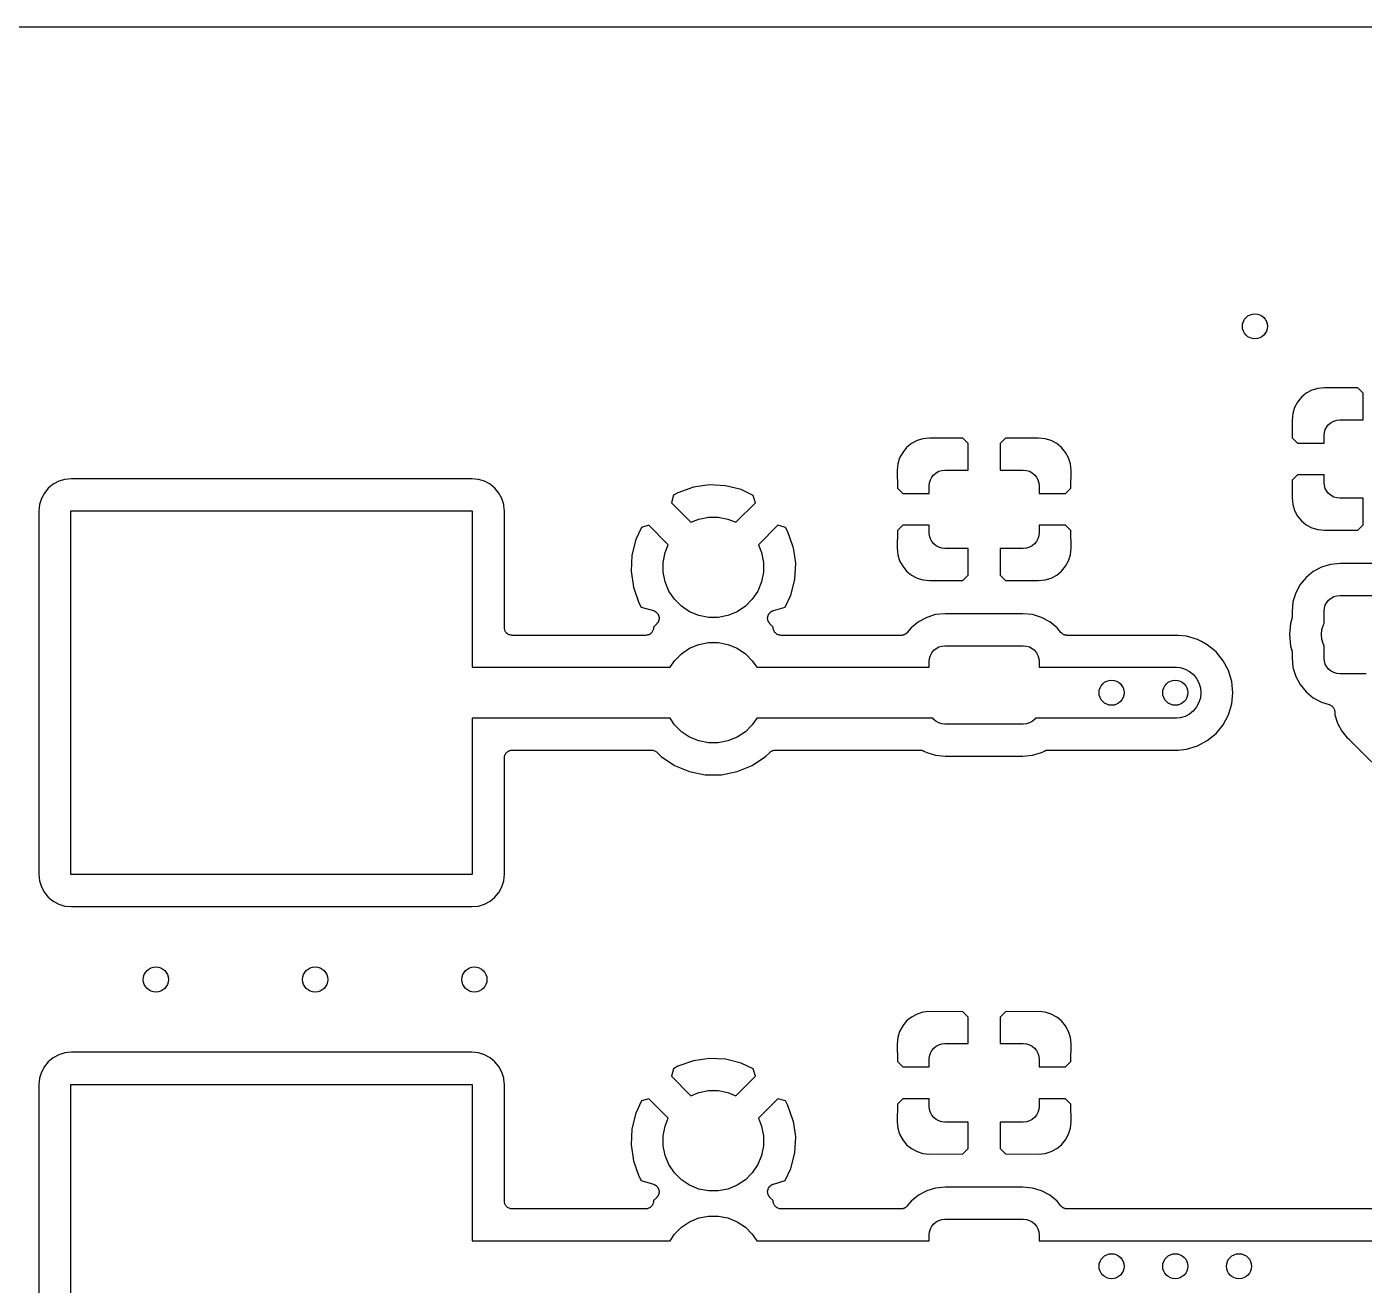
# Model space of a CAD drawing. Extents: x 105 to 193.4, y -145.7 to -72.2.
# Drawn here: x 134.85 to 156.18, y -92.25 to -72.19 of the extents above; entities that cross this region are included whole.
import ezdxf

# ---------------------------------------------------------------- set-up
doc = ezdxf.new("R2010")
doc.units = 0
doc.layers.add('BLACK', color=7, linetype='CONTINUOUS')

msp = doc.modelspace()

# ---------------------------------------------------------------- linework, layer by layer
at = {"layer": 'BLACK', "linetype": 'CONTINUOUS'}
for p, q in [((105.079, -72.186), (193.309, -72.186)), ((155.251, -78.0286), (155.174, -78.0921)), ((155.34, -77.9814), (155.251, -78.0286)), ((155.435, -77.9524), (155.34, -77.9814)), ((155.541, -77.942), (155.435, -77.9524)), ((156.071, -77.9447), (155.541, -77.942)), ((156.156, -78.0294), (156.071, -77.9447)), ((156.156, -78.453), (156.156, -78.0294)), ((155.063, -78.2577), (155.034, -78.3534)), ((155.111, -78.1694), (155.063, -78.2577)), ((155.174, -78.0921), (155.111, -78.1694)), ((155.034, -78.3534), (155.024, -78.4587)), ((155.024, -78.4587), (155.027, -78.7392)), ((155.646, -78.4951), (155.689, -78.472)), ((155.689, -78.472), (155.736, -78.4578)), ((155.736, -78.4578), (155.785, -78.453)), ((155.785, -78.453), (156.156, -78.453)), ((155.535, -78.703), (155.54, -78.6542)), ((155.54, -78.6542), (155.554, -78.6073)), ((155.554, -78.6073), (155.577, -78.5641)), ((155.577, -78.5641), (155.608, -78.5262)), ((155.608, -78.5262), (155.646, -78.4951)), ((148.878, -78.8941), (148.815, -78.9714)), ((148.955, -78.8306), (148.878, -78.8941)), ((149.044, -78.7834), (148.955, -78.8306)), ((149.139, -78.7544), (149.044, -78.7834)), ((149.245, -78.744), (149.139, -78.7544)), ((149.775, -78.7467), (149.245, -78.744)), ((149.86, -78.8314), (149.775, -78.7467)), ((149.86, -79.255), (149.86, -78.8314)), ((150.453, -78.7467), (150.368, -78.8314)), ((150.368, -78.8314), (150.368, -79.255)), ((150.983, -78.744), (150.453, -78.7467)), ((151.089, -78.7544), (150.983, -78.744)), ((151.184, -78.7834), (151.089, -78.7544)), ((151.273, -78.8306), (151.184, -78.7834)), ((151.35, -78.8941), (151.273, -78.8306)), ((151.413, -78.9714), (151.35, -78.8941)), ((155.027, -78.7392), (155.111, -78.824)), ((155.111, -78.824), (155.535, -78.824)), ((155.535, -78.824), (155.535, -78.703)), ((148.767, -79.0597), (148.738, -79.1554)), ((148.815, -78.9714), (148.767, -79.0597)), ((151.461, -79.0597), (151.413, -78.9714)), ((151.49, -79.1554), (151.461, -79.0597)), ((148.738, -79.1554), (148.728, -79.2607)), ((148.728, -79.2607), (148.731, -79.5412)), ((149.281, -79.3661), (149.312, -79.3282)), ((149.312, -79.3282), (149.35, -79.2971)), ((149.35, -79.2971), (149.393, -79.274)), ((149.393, -79.274), (149.44, -79.2598)), ((149.44, -79.2598), (149.489, -79.255)), ((149.489, -79.255), (149.86, -79.255)), ((150.368, -79.255), (150.739, -79.255)), ((150.739, -79.255), (150.788, -79.2598)), ((150.788, -79.2598), (150.835, -79.274)), ((150.835, -79.274), (150.878, -79.2971)), ((150.878, -79.2971), (150.916, -79.3282)), ((150.916, -79.3282), (150.947, -79.3661)), ((151.5, -79.2607), (151.49, -79.1554)), ((151.497, -79.5412), (151.5, -79.2607)), ((155.111, -79.332), (155.027, -79.4168)), ((155.535, -79.332), (155.111, -79.332)), ((155.535, -79.453), (155.535, -79.332)), ((135.191, -79.5431), (135.128, -79.6204)), ((135.268, -79.4796), (135.191, -79.5431)), ((135.357, -79.4324), (135.268, -79.4796)), ((135.452, -79.4034), (135.357, -79.4324)), ((135.558, -79.3929), (135.452, -79.4034)), ((141.946, -79.3929), (135.558, -79.3929)), ((142.052, -79.4034), (141.946, -79.3929)), ((142.147, -79.4324), (142.052, -79.4034)), ((142.236, -79.4796), (142.147, -79.4324)), ((142.313, -79.5431), (142.236, -79.4796)), ((142.376, -79.6204), (142.313, -79.5431)), ((145.477, -79.529), (145.231, -79.6168)), ((145.732, -79.4912), (145.477, -79.529)), ((145.989, -79.5039), (145.732, -79.4912)), ((146.239, -79.5666), (145.989, -79.5039)), ((148.731, -79.5412), (148.815, -79.626)), ((149.239, -79.505), (149.244, -79.4562)), ((149.239, -79.626), (149.239, -79.505)), ((149.244, -79.4562), (149.258, -79.4093)), ((149.258, -79.4093), (149.281, -79.3661)), ((150.947, -79.3661), (150.97, -79.4093)), ((150.97, -79.4093), (150.984, -79.4562)), ((150.984, -79.4562), (150.989, -79.505)), ((150.989, -79.505), (150.989, -79.626)), ((151.425, -79.6132), (151.497, -79.5412)), ((155.027, -79.4168), (155.024, -79.6973)), ((155.54, -79.5018), (155.535, -79.453)), ((155.554, -79.5487), (155.54, -79.5018)), ((155.577, -79.5919), (155.554, -79.5487)), ((135.08, -79.7087), (135.051, -79.8044)), ((135.128, -79.6204), (135.08, -79.7087)), ((142.424, -79.7087), (142.376, -79.6204)), ((142.453, -79.8044), (142.424, -79.7087)), ((145.161, -79.6542), (145.126, -79.7748)), ((145.231, -79.6168), (145.161, -79.6542)), ((146.432, -79.6578), (146.239, -79.5666)), ((146.466, -79.7748), (146.432, -79.6578)), ((148.815, -79.626), (149.239, -79.626)), ((150.989, -79.626), (151.413, -79.626)), ((151.413, -79.626), (151.425, -79.6132)), ((151.425, -79.6132), (151.425, -79.6132)), ((155.024, -79.6973), (155.034, -79.8026)), ((155.608, -79.6298), (155.577, -79.5919)), ((155.646, -79.6609), (155.608, -79.6298)), ((155.689, -79.684), (155.646, -79.6609)), ((155.736, -79.6982), (155.689, -79.684)), ((155.785, -79.703), (155.736, -79.6982)), ((156.156, -79.703), (155.785, -79.703)), ((156.156, -80.1266), (156.156, -79.703)), ((135.051, -79.8044), (135.041, -79.9102)), ((135.041, -79.9102), (135.041, -85.6978)), ((135.552, -85.704), (135.552, -79.904)), ((135.552, -79.904), (141.952, -79.904)), ((141.952, -79.904), (141.952, -82.3976)), ((142.455, -79.8236), (142.453, -79.8044)), ((142.455, -79.8237), (142.455, -79.8236)), ((142.463, -79.9102), (142.455, -79.8237)), ((142.463, -81.7626), (142.463, -79.9102)), ((145.126, -79.7748), (145.438, -80.0865)), ((146.154, -80.0865), (146.466, -79.7748)), ((155.034, -79.8026), (155.063, -79.8983)), ((155.063, -79.8983), (155.111, -79.9866)), ((144.65, -80.1683), (144.559, -80.361)), ((144.767, -80.134), (144.65, -80.1683)), ((145.078, -80.4457), (144.767, -80.134)), ((145.438, -80.0865), (145.563, -80.0347)), ((145.563, -80.0347), (145.717, -80.004)), ((145.717, -80.004), (145.875, -80.004)), ((145.875, -80.004), (146.029, -80.0347)), ((146.029, -80.0347), (146.154, -80.0865)), ((146.825, -80.134), (146.514, -80.4457)), ((146.946, -80.1693), (146.825, -80.134)), ((146.983, -80.2393), (146.946, -80.1693)), ((148.815, -80.134), (148.731, -80.2188)), ((149.239, -80.134), (148.815, -80.134)), ((149.239, -80.255), (149.239, -80.134)), ((150.989, -80.134), (150.989, -80.255)), ((151.413, -80.134), (150.989, -80.134)), ((151.497, -80.2188), (151.413, -80.134)), ((155.111, -79.9866), (155.174, -80.0639)), ((155.174, -80.0639), (155.251, -80.1274)), ((155.251, -80.1274), (155.34, -80.1746)), ((155.34, -80.1746), (155.435, -80.2036)), ((156.071, -80.2113), (156.156, -80.1266)), ((144.559, -80.361), (144.496, -80.6109)), ((147.071, -80.4849), (146.983, -80.2393)), ((148.731, -80.2188), (148.728, -80.4993)), ((149.244, -80.3038), (149.239, -80.255)), ((149.258, -80.3507), (149.244, -80.3038)), ((149.281, -80.3939), (149.258, -80.3507)), ((149.312, -80.4318), (149.281, -80.3939)), ((150.947, -80.3939), (150.916, -80.4318)), ((150.97, -80.3507), (150.947, -80.3939)), ((150.984, -80.3038), (150.97, -80.3507)), ((150.989, -80.255), (150.984, -80.3038)), ((151.5, -80.4993), (151.497, -80.2188)), ((155.435, -80.2036), (155.541, -80.214)), ((155.541, -80.214), (156.071, -80.2113)), ((144.496, -80.6109), (144.483, -80.8683)), ((144.996, -80.7252), (145.027, -80.5706)), ((145.027, -80.5706), (145.078, -80.4457)), ((146.514, -80.4457), (146.565, -80.5706)), ((146.565, -80.5706), (146.596, -80.7252)), ((147.077, -80.5235), (147.071, -80.4849)), ((147.077, -80.5236), (147.077, -80.5235)), ((147.109, -80.7397), (147.077, -80.5236)), ((148.728, -80.4993), (148.738, -80.6046)), ((148.738, -80.6046), (148.767, -80.7003)), ((149.35, -80.4629), (149.312, -80.4318)), ((149.393, -80.486), (149.35, -80.4629)), ((149.44, -80.5002), (149.393, -80.486)), ((149.489, -80.505), (149.44, -80.5002)), ((149.86, -80.505), (149.489, -80.505)), ((149.86, -80.9286), (149.86, -80.505)), ((150.739, -80.505), (150.368, -80.505)), ((150.368, -80.505), (150.368, -80.9286)), ((150.788, -80.5002), (150.739, -80.505)), ((150.835, -80.486), (150.788, -80.5002)), ((150.878, -80.4629), (150.835, -80.486)), ((150.916, -80.4318), (150.878, -80.4629)), ((151.461, -80.7003), (151.49, -80.6046)), ((151.49, -80.6046), (151.5, -80.4993)), ((144.996, -80.8828), (144.996, -80.7252)), ((146.596, -80.7252), (146.596, -80.8828)), ((147.096, -80.9971), (147.109, -80.7397)), ((148.767, -80.7003), (148.815, -80.7886)), ((148.815, -80.7886), (148.878, -80.8659)), ((151.35, -80.8659), (151.413, -80.7886)), ((151.413, -80.7886), (151.461, -80.7003)), ((155.494, -80.8004), (155.363, -80.8707)), ((155.637, -80.7572), (155.494, -80.8004)), ((155.791, -80.7419), (155.637, -80.7572)), ((157.029, -80.7419), (155.791, -80.7419)), ((144.483, -80.8683), (144.521, -81.1231)), ((145.027, -81.0374), (144.996, -80.8828)), ((145.087, -81.1829), (145.027, -81.0374)), ((146.565, -81.0374), (146.505, -81.1829)), ((146.596, -80.8828), (146.565, -81.0374)), ((147.033, -81.247), (147.096, -80.9971)), ((148.878, -80.8659), (148.955, -80.9294)), ((148.955, -80.9294), (149.044, -80.9766)), ((149.044, -80.9766), (149.139, -81.0056)), ((149.139, -81.0056), (149.245, -81.016)), ((149.245, -81.016), (149.775, -81.0133)), ((149.775, -81.0133), (149.86, -80.9286)), ((150.368, -80.9286), (150.453, -81.0133)), ((150.453, -81.0133), (150.983, -81.016)), ((150.983, -81.016), (151.089, -81.0057)), ((151.089, -81.0057), (151.184, -80.9766)), ((151.184, -80.9766), (151.273, -80.9294)), ((151.273, -80.9294), (151.35, -80.8659)), ((155.247, -80.9653), (155.153, -81.0805)), ((155.363, -80.8707), (155.247, -80.9653)), ((144.521, -81.1231), (144.609, -81.3687)), ((145.175, -81.314), (145.087, -81.1829)), ((146.505, -81.1829), (146.417, -81.314)), ((146.942, -81.4397), (147.033, -81.247)), ((155.082, -81.212), (155.039, -81.3546)), ((155.153, -81.0805), (155.082, -81.212)), ((155.689, -81.272), (155.736, -81.2578)), ((155.736, -81.2578), (155.785, -81.253)), ((155.785, -81.253), (157.035, -81.253)), ((144.609, -81.3687), (144.646, -81.4387)), ((144.646, -81.4387), (144.839, -81.4952)), ((145.286, -81.4254), (145.175, -81.314)), ((145.417, -81.513), (145.286, -81.4254)), ((146.306, -81.4254), (146.175, -81.513)), ((146.417, -81.314), (146.306, -81.4254)), ((146.753, -81.4952), (146.942, -81.4397)), ((155.039, -81.3546), (155.024, -81.5092)), ((155.535, -81.503), (155.54, -81.4542)), ((155.54, -81.4542), (155.554, -81.4073)), ((155.554, -81.4073), (155.577, -81.3641)), ((155.577, -81.3641), (155.608, -81.3262)), ((155.608, -81.3262), (155.646, -81.2951)), ((155.646, -81.2951), (155.689, -81.272)), ((144.839, -81.4952), (144.841, -81.4957)), ((144.841, -81.4957), (144.847, -81.4983)), ((144.847, -81.4983), (144.853, -81.5002)), ((144.853, -81.5002), (144.858, -81.503)), ((144.858, -81.503), (144.864, -81.5053)), ((144.864, -81.5053), (144.869, -81.509)), ((144.869, -81.509), (144.875, -81.5121)), ((144.875, -81.5121), (144.879, -81.5159)), ((144.879, -81.5159), (144.884, -81.5192)), ((144.884, -81.5192), (144.889, -81.5238)), ((144.889, -81.5238), (144.894, -81.5279)), ((144.894, -81.5279), (144.897, -81.5325)), ((144.897, -81.5325), (144.902, -81.5367)), ((144.902, -81.5367), (144.905, -81.5421)), ((144.905, -81.5421), (144.909, -81.5472)), ((144.909, -81.6877), (144.905, -81.6923)), ((144.909, -81.5472), (144.912, -81.5524)), ((144.912, -81.682), (144.909, -81.6877)), ((144.912, -81.5524), (144.915, -81.5574)), ((144.915, -81.6766), (144.912, -81.682)), ((144.915, -81.5574), (144.918, -81.5634)), ((144.918, -81.6711), (144.915, -81.6766)), ((144.918, -81.5634), (144.921, -81.5691)), ((144.921, -81.6659), (144.918, -81.6711)), ((144.921, -81.5691), (144.923, -81.5748)), ((144.922, -81.6597), (144.921, -81.6659)), ((144.925, -81.6537), (144.922, -81.6597)), ((144.923, -81.5748), (144.925, -81.5803)), ((144.925, -81.5803), (144.926, -81.5866)), ((144.926, -81.6479), (144.925, -81.6537)), ((144.926, -81.5866), (144.928, -81.5929)), ((144.928, -81.6422), (144.926, -81.6479)), ((144.928, -81.5929), (144.929, -81.5988)), ((144.93, -81.6294), (144.928, -81.6357)), ((144.928, -81.6357), (144.928, -81.6422)), ((144.929, -81.5988), (144.93, -81.6046)), ((144.93, -81.6046), (144.93, -81.6111)), ((144.93, -81.6111), (144.93, -81.6175)), ((144.93, -81.6175), (144.93, -81.6234)), ((144.93, -81.6234), (144.93, -81.6294)), ((145.563, -81.5733), (145.417, -81.513)), ((145.717, -81.604), (145.563, -81.5733)), ((145.875, -81.604), (145.717, -81.604)), ((146.029, -81.5733), (145.875, -81.604)), ((146.175, -81.513), (146.029, -81.5733)), ((146.662, -81.6093), (146.663, -81.6028)), ((146.662, -81.6158), (146.662, -81.6093)), ((146.662, -81.6217), (146.662, -81.6158)), ((146.662, -81.6276), (146.662, -81.6217)), ((146.663, -81.634), (146.662, -81.6276)), ((146.663, -81.6028), (146.664, -81.597)), ((146.664, -81.6405), (146.663, -81.634)), ((146.664, -81.5911), (146.666, -81.5849)), ((146.664, -81.597), (146.664, -81.5911)), ((146.666, -81.6462), (146.664, -81.6405)), ((146.666, -81.5849), (146.668, -81.5786)), ((146.667, -81.652), (146.666, -81.6462)), ((146.669, -81.658), (146.667, -81.652)), ((146.668, -81.5786), (146.67, -81.5731)), ((146.671, -81.6643), (146.669, -81.658)), ((146.67, -81.5731), (146.672, -81.5675)), ((146.674, -81.6695), (146.671, -81.6643)), ((146.672, -81.5675), (146.675, -81.5618)), ((146.676, -81.6751), (146.674, -81.6695)), ((146.675, -81.5618), (146.677, -81.5558)), ((146.679, -81.6805), (146.676, -81.6751)), ((146.677, -81.5558), (146.681, -81.5509)), ((146.682, -81.6863), (146.679, -81.6805)), ((146.681, -81.5509), (146.684, -81.5457)), ((146.686, -81.6909), (146.682, -81.6863)), ((146.684, -81.5457), (146.688, -81.5407)), ((146.688, -81.5407), (146.691, -81.5354)), ((146.691, -81.5354), (146.696, -81.5312)), ((146.696, -81.5312), (146.7, -81.5267)), ((146.7, -81.5267), (146.705, -81.5226)), ((146.705, -81.5226), (146.709, -81.5181)), ((146.709, -81.5181), (146.714, -81.5148)), ((146.714, -81.5148), (146.719, -81.5111)), ((146.719, -81.5111), (146.725, -81.508)), ((146.725, -81.508), (146.73, -81.5045)), ((146.73, -81.5045), (146.735, -81.5023)), ((146.735, -81.5023), (146.741, -81.4995)), ((146.741, -81.4995), (146.747, -81.4977)), ((146.747, -81.4977), (146.753, -81.4952)), ((149.067, -81.6727), (148.951, -81.7673)), ((149.198, -81.6024), (149.067, -81.6727)), ((149.341, -81.5592), (149.198, -81.6024)), ((149.495, -81.5439), (149.341, -81.5592)), ((150.733, -81.5439), (149.495, -81.5439)), ((150.887, -81.5592), (150.733, -81.5439)), ((151.03, -81.6024), (150.887, -81.5592)), ((151.161, -81.6727), (151.03, -81.6024)), ((151.277, -81.7673), (151.161, -81.6727)), ((155.018, -81.6406), (155.001, -81.6987)), ((155.02, -81.6353), (155.018, -81.6406)), ((155.021, -81.6302), (155.02, -81.6353)), ((155.022, -81.6232), (155.021, -81.6302)), ((155.023, -81.6163), (155.022, -81.6232)), ((155.024, -81.6055), (155.023, -81.6109)), ((155.023, -81.6109), (155.023, -81.6163)), ((155.024, -81.5092), (155.024, -81.6038)), ((155.024, -81.6038), (155.024, -81.6055)), ((155.535, -81.7025), (155.535, -81.503)), ((142.464, -81.7744), (142.463, -81.7626)), ((142.465, -81.7864), (142.464, -81.7744)), ((142.465, -81.7868), (142.465, -81.7864)), ((142.465, -81.7873), (142.465, -81.7868)), ((142.469, -81.7987), (142.465, -81.7873)), ((142.472, -81.8102), (142.469, -81.7987)), ((142.473, -81.8106), (142.472, -81.8102)), ((142.473, -81.811), (142.473, -81.8106)), ((142.478, -81.8215), (142.473, -81.811)), ((142.484, -81.8321), (142.478, -81.8215)), ((142.484, -81.8325), (142.484, -81.8321)), ((142.484, -81.8329), (142.484, -81.8325)), ((142.492, -81.8421), (142.484, -81.8329)), ((142.499, -81.8515), (142.492, -81.8421)), ((142.5, -81.8517), (142.499, -81.8515)), ((142.5, -81.8521), (142.5, -81.8517)), ((142.509, -81.8597), (142.5, -81.8521)), ((142.518, -81.8674), (142.509, -81.8597)), ((142.519, -81.8676), (142.518, -81.8674)), ((142.519, -81.8679), (142.519, -81.8676)), ((142.53, -81.8736), (142.519, -81.8679)), ((142.54, -81.8793), (142.53, -81.8736)), ((142.54, -81.8795), (142.54, -81.8793)), ((142.541, -81.8797), (142.54, -81.8795)), ((142.552, -81.8832), (142.541, -81.8797)), ((142.564, -81.8868), (142.552, -81.8832)), ((142.564, -81.8869), (142.564, -81.8868)), ((142.565, -81.887), (142.564, -81.8869)), ((142.576, -81.8883), (142.565, -81.887)), ((142.588, -81.8896), (142.576, -81.8883)), ((142.589, -81.8896), (142.588, -81.8896)), ((142.59, -81.8896), (142.589, -81.8896)), ((142.589, -81.8896), (142.589, -81.8896)), ((142.589, -81.8896), (142.589, -81.8896)), ((144.716, -81.8896), (142.59, -81.8896)), ((144.728, -81.8884), (144.716, -81.8896)), ((144.74, -81.8873), (144.728, -81.8884)), ((144.741, -81.8872), (144.74, -81.8873)), ((144.753, -81.8836), (144.741, -81.8872)), ((144.741, -81.8872), (144.741, -81.8872)), ((144.764, -81.8802), (144.753, -81.8836)), ((144.765, -81.88), (144.764, -81.8801)), ((144.764, -81.8801), (144.764, -81.8802)), ((144.776, -81.8742), (144.765, -81.88)), ((144.786, -81.8686), (144.776, -81.8742)), ((144.787, -81.8684), (144.786, -81.8685)), ((144.786, -81.8685), (144.786, -81.8686)), ((144.796, -81.8606), (144.787, -81.8684)), ((144.805, -81.853), (144.796, -81.8606)), ((144.806, -81.8529), (144.805, -81.853)), ((144.814, -81.8431), (144.806, -81.8527)), ((144.806, -81.8527), (144.806, -81.8529)), ((144.821, -81.834), (144.814, -81.8431)), ((144.822, -81.8336), (144.821, -81.8338)), ((144.821, -81.8338), (144.821, -81.834)), ((144.828, -81.8225), (144.822, -81.8336)), ((144.833, -81.8122), (144.828, -81.8225)), ((144.837, -81.8), (144.833, -81.8118)), ((144.833, -81.8118), (144.833, -81.812)), ((144.833, -81.812), (144.833, -81.8122)), ((144.841, -81.7886), (144.837, -81.8)), ((144.842, -81.776), (144.841, -81.7881)), ((144.841, -81.7881), (144.841, -81.7884)), ((144.841, -81.7884), (144.841, -81.7886)), ((144.843, -81.7639), (144.842, -81.776)), ((144.893, -81.7069), (144.843, -81.7573)), ((144.843, -81.7573), (144.843, -81.7635)), ((144.843, -81.7635), (144.843, -81.7637)), ((144.843, -81.7637), (144.843, -81.7639)), ((144.897, -81.7019), (144.893, -81.7069)), ((144.902, -81.6973), (144.897, -81.7019)), ((144.905, -81.6923), (144.902, -81.6973)), ((146.689, -81.6959), (146.686, -81.6909)), ((146.694, -81.7006), (146.689, -81.6959)), ((146.698, -81.7056), (146.694, -81.7006)), ((146.699, -81.7069), (146.698, -81.7056)), ((146.749, -81.7572), (146.699, -81.7069)), ((146.749, -81.7617), (146.749, -81.7572)), ((146.749, -81.7619), (146.749, -81.7617)), ((146.749, -81.7622), (146.749, -81.7619)), ((146.75, -81.7741), (146.749, -81.7622)), ((146.751, -81.7864), (146.75, -81.7741)), ((146.751, -81.7866), (146.751, -81.7864)), ((146.751, -81.7868), (146.751, -81.7866)), ((146.755, -81.7985), (146.751, -81.7868)), ((146.758, -81.8102), (146.755, -81.7985)), ((146.758, -81.8104), (146.758, -81.8102)), ((146.758, -81.8106), (146.758, -81.8104)), ((146.764, -81.8214), (146.758, -81.8106)), ((146.769, -81.8321), (146.764, -81.8214)), ((146.77, -81.8323), (146.769, -81.8321)), ((146.77, -81.8325), (146.77, -81.8323)), ((146.777, -81.842), (146.77, -81.8325)), ((146.785, -81.8515), (146.777, -81.842)), ((146.785, -81.8516), (146.785, -81.8515)), ((146.785, -81.8518), (146.785, -81.8516)), ((146.795, -81.8596), (146.785, -81.8518)), ((146.804, -81.8674), (146.795, -81.8596)), ((146.804, -81.8675), (146.804, -81.8674)), ((146.804, -81.8676), (146.804, -81.8675)), ((146.815, -81.8735), (146.804, -81.8676)), ((146.826, -81.8793), (146.815, -81.8735)), ((146.826, -81.8794), (146.826, -81.8793)), ((146.826, -81.8795), (146.826, -81.8794)), ((146.838, -81.8831), (146.826, -81.8795)), ((146.849, -81.8868), (146.838, -81.8831)), ((146.85, -81.8868), (146.849, -81.8868)), ((146.85, -81.8869), (146.85, -81.8868)), ((146.862, -81.8882), (146.85, -81.8869)), ((146.874, -81.8896), (146.862, -81.8882)), ((146.876, -81.8896), (146.874, -81.8896)), ((146.874, -81.8896), (146.874, -81.8896)), ((146.874, -81.8896), (146.874, -81.8896)), ((146.874, -81.8896), (146.874, -81.8896)), ((148.791, -81.8896), (146.876, -81.8896)), ((148.796, -81.8891), (148.791, -81.8896)), ((148.802, -81.8891), (148.796, -81.8891)), ((148.809, -81.8878), (148.802, -81.8891)), ((148.815, -81.8872), (148.809, -81.8878)), ((148.821, -81.8856), (148.815, -81.8872)), ((148.826, -81.8845), (148.821, -81.8856)), ((148.833, -81.882), (148.826, -81.8845)), ((148.839, -81.88), (148.833, -81.882)), ((148.844, -81.8774), (148.839, -81.88)), ((148.849, -81.8753), (148.844, -81.8774)), ((148.855, -81.8716), (148.849, -81.8753)), ((148.861, -81.8684), (148.855, -81.8716)), ((148.865, -81.8649), (148.861, -81.8684)), ((148.87, -81.8618), (148.865, -81.8649)), ((148.875, -81.857), (148.87, -81.8618)), ((148.88, -81.8527), (148.875, -81.857)), ((148.884, -81.8484), (148.88, -81.8527)), ((148.888, -81.8445), (148.884, -81.8484)), ((148.889, -81.8432), (148.888, -81.8445)), ((148.951, -81.7673), (148.889, -81.8432)), ((151.339, -81.8432), (151.277, -81.7673)), ((151.343, -81.8471), (151.339, -81.8432)), ((151.346, -81.8515), (151.343, -81.8471)), ((151.352, -81.8559), (151.346, -81.8515)), ((151.357, -81.8607), (151.352, -81.8559)), ((151.361, -81.8638), (151.357, -81.8607)), ((151.365, -81.8674), (151.361, -81.8638)), ((151.371, -81.8707), (151.365, -81.8674)), ((151.377, -81.8745), (151.371, -81.8707)), ((151.382, -81.8766), (151.377, -81.8745)), ((151.387, -81.8793), (151.382, -81.8766)), ((151.394, -81.8814), (151.387, -81.8793)), ((151.4, -81.884), (151.394, -81.8814)), ((151.405, -81.8851), (151.4, -81.884)), ((151.411, -81.8868), (151.405, -81.8851)), ((151.418, -81.8876), (151.411, -81.8868)), ((151.424, -81.8889), (151.418, -81.8876)), ((151.43, -81.889), (151.424, -81.8889)), ((151.435, -81.8896), (151.43, -81.889)), ((151.437, -81.8896), (151.435, -81.8896)), ((153.207, -81.8896), (151.437, -81.8896)), ((153.341, -81.9028), (153.207, -81.8896)), ((155.001, -81.6987), (154.983, -81.878)), ((154.983, -81.878), (155.001, -82.0573)), ((155.494, -81.878), (155.501, -81.7983)), ((155.501, -81.9577), (155.494, -81.878)), ((155.501, -81.7983), (155.525, -81.7217)), ((155.525, -81.7217), (155.535, -81.7025)), ((145.286, -82.1826), (145.417, -82.095)), ((145.417, -82.095), (145.563, -82.0347)), ((145.563, -82.0347), (145.717, -82.004)), ((145.717, -82.004), (145.875, -82.004)), ((145.875, -82.004), (146.029, -82.0347)), ((146.029, -82.0347), (146.175, -82.095)), ((146.175, -82.095), (146.306, -82.1826)), ((149.312, -82.1282), (149.35, -82.0971)), ((149.35, -82.0971), (149.393, -82.074)), ((149.393, -82.074), (149.44, -82.0598)), ((149.44, -82.0598), (149.489, -82.055)), ((149.489, -82.055), (150.739, -82.055)), ((150.739, -82.055), (150.788, -82.0598)), ((150.788, -82.0598), (150.835, -82.074)), ((150.835, -82.074), (150.878, -82.0971)), ((150.878, -82.0971), (150.916, -82.1282)), ((153.514, -81.9551), (153.341, -81.9028)), ((153.579, -81.99), (153.514, -81.9551)), ((153.672, -82.04), (153.579, -81.99)), ((153.579, -81.99), (153.579, -81.99)), ((153.812, -82.1543), (153.672, -82.04)), ((155.001, -82.0573), (155.018, -82.1154)), ((155.525, -82.0343), (155.501, -81.9577)), ((155.535, -82.0535), (155.525, -82.0343)), ((155.535, -82.253), (155.535, -82.0535)), ((145.105, -82.3976), (145.175, -82.294)), ((145.175, -82.294), (145.286, -82.1826)), ((146.306, -82.1826), (146.417, -82.294)), ((146.417, -82.294), (146.487, -82.3976)), ((149.239, -82.305), (149.244, -82.2562)), ((149.239, -82.3976), (149.239, -82.305)), ((149.244, -82.2562), (149.258, -82.2093)), ((149.258, -82.2093), (149.281, -82.1661)), ((149.281, -82.1661), (149.312, -82.1282)), ((150.916, -82.1282), (150.947, -82.1661)), ((150.947, -82.1661), (150.97, -82.2093)), ((150.97, -82.2093), (150.984, -82.2562)), ((150.984, -82.2562), (150.989, -82.305)), ((150.989, -82.305), (150.989, -82.3976)), ((153.926, -82.2935), (153.812, -82.1543)), ((154.011, -82.4524), (153.926, -82.2935)), ((155.018, -82.1154), (155.019, -82.1171)), ((155.019, -82.1171), (155.02, -82.1224)), ((155.02, -82.1224), (155.022, -82.1276)), ((155.022, -82.1276), (155.022, -82.1345)), ((155.022, -82.1345), (155.023, -82.1414)), ((155.023, -82.1414), (155.023, -82.1469)), ((155.023, -82.1469), (155.024, -82.1522)), ((155.024, -82.1522), (155.024, -82.2468)), ((155.024, -82.2468), (155.039, -82.4014)), ((155.54, -82.3018), (155.535, -82.253)), ((155.554, -82.3487), (155.54, -82.3018)), ((141.952, -82.3976), (145.105, -82.3976)), ((146.487, -82.3976), (149.239, -82.3976)), ((150.989, -82.3976), (153.182, -82.3976)), ((153.182, -82.3976), (153.242, -82.4035)), ((153.242, -82.4035), (153.318, -82.4267)), ((153.318, -82.4267), (153.389, -82.4645)), ((153.389, -82.4645), (153.451, -82.5152)), ((153.451, -82.5152), (153.502, -82.5771)), ((154.063, -82.6247), (154.011, -82.4524)), ((155.039, -82.4014), (155.082, -82.544)), ((155.577, -82.3919), (155.554, -82.3487)), ((155.608, -82.4298), (155.577, -82.3919)), ((155.646, -82.4609), (155.608, -82.4298)), ((155.689, -82.484), (155.646, -82.4609)), ((155.736, -82.4982), (155.689, -82.484)), ((155.785, -82.503), (155.736, -82.4982)), ((156.207, -82.503), (155.785, -82.503)), ((153.502, -82.5771), (153.539, -82.6477)), ((153.539, -82.6477), (153.563, -82.7243)), ((153.563, -82.7243), (153.57, -82.804)), ((154.081, -82.804), (154.063, -82.6247)), ((155.082, -82.544), (155.153, -82.6755)), ((155.153, -82.6755), (155.247, -82.7907)), ((153.539, -82.9603), (153.502, -83.0309)), ((153.563, -82.8837), (153.539, -82.9603)), ((153.57, -82.804), (153.563, -82.8837)), ((154.063, -82.9833), (154.081, -82.804)), ((155.247, -82.7907), (155.363, -82.8853)), ((155.363, -82.8853), (155.494, -82.9556)), ((155.494, -82.9556), (155.614, -82.992)), ((153.389, -83.1435), (153.318, -83.1813)), ((153.451, -83.0928), (153.389, -83.1435)), ((153.502, -83.0309), (153.451, -83.0928)), ((153.926, -83.3145), (154.011, -83.1556)), ((154.011, -83.1556), (154.063, -82.9833)), ((155.614, -82.992), (155.615, -82.9922)), ((155.615, -82.9922), (155.615, -82.9922)), ((155.615, -82.9922), (155.615, -82.9922)), ((155.615, -82.9922), (155.616, -82.9925)), ((155.616, -82.9925), (155.627, -82.9972)), ((155.627, -82.9972), (155.638, -83.0018)), ((155.638, -83.0018), (155.638, -83.0021)), ((155.638, -83.0021), (155.638, -83.0023)), ((155.638, -83.0023), (155.648, -83.009)), ((155.648, -83.009), (155.658, -83.0156)), ((155.658, -83.0156), (155.658, -83.016)), ((155.658, -83.016), (155.659, -83.0163)), ((155.659, -83.0163), (155.667, -83.0248)), ((155.667, -83.0248), (155.676, -83.0332)), ((155.676, -83.0332), (155.676, -83.0337)), ((155.676, -83.0337), (155.676, -83.0341)), ((155.676, -83.0341), (155.683, -83.044)), ((155.683, -83.044), (155.689, -83.0538)), ((155.689, -83.0538), (155.689, -83.0544)), ((155.689, -83.0544), (155.69, -83.0548)), ((155.69, -83.0548), (155.694, -83.0659)), ((155.694, -83.0659), (155.699, -83.0768)), ((155.699, -83.0768), (155.699, -83.0773)), ((155.699, -83.0773), (155.699, -83.0778)), ((155.699, -83.0778), (155.701, -83.0895)), ((155.701, -83.0895), (155.704, -83.1011)), ((155.704, -83.1011), (155.709, -83.1574)), ((155.709, -83.1574), (155.75, -83.2915)), ((145.105, -83.2104), (141.952, -83.2104)), ((141.952, -83.2104), (141.952, -85.704)), ((145.175, -83.314), (145.105, -83.2104)), ((145.286, -83.4254), (145.175, -83.314)), ((146.417, -83.314), (146.306, -83.4254)), ((146.487, -83.2104), (146.417, -83.314)), ((149.295, -83.2104), (146.487, -83.2104)), ((149.312, -83.2318), (149.295, -83.2104)), ((149.35, -83.2629), (149.312, -83.2318)), ((149.393, -83.286), (149.35, -83.2629)), ((149.44, -83.3002), (149.393, -83.286)), ((149.489, -83.305), (149.44, -83.3002)), ((150.739, -83.305), (149.489, -83.305)), ((150.788, -83.3002), (150.739, -83.305)), ((150.835, -83.286), (150.788, -83.3002)), ((150.878, -83.2629), (150.835, -83.286)), ((150.916, -83.2318), (150.878, -83.2629)), ((150.933, -83.2104), (150.916, -83.2318)), ((153.182, -83.2104), (150.933, -83.2104)), ((153.242, -83.2045), (153.182, -83.2104)), ((153.318, -83.1813), (153.242, -83.2045)), ((153.812, -83.4537), (153.926, -83.3145)), ((155.75, -83.2915), (155.816, -83.415)), ((145.417, -83.513), (145.286, -83.4254)), ((145.563, -83.5733), (145.417, -83.513)), ((145.717, -83.604), (145.563, -83.5733)), ((145.875, -83.604), (145.717, -83.604)), ((146.029, -83.5733), (145.875, -83.604)), ((146.175, -83.513), (146.029, -83.5733)), ((146.306, -83.4254), (146.175, -83.513)), ((153.514, -83.6529), (153.672, -83.568)), ((153.672, -83.568), (153.812, -83.4537)), ((155.816, -83.415), (155.905, -83.5233)), ((155.905, -83.5233), (155.927, -83.5416)), ((155.927, -83.5416), (155.928, -83.5428)), ((155.928, -83.5428), (155.932, -83.5466)), ((155.932, -83.5466), (155.936, -83.55)), ((155.936, -83.55), (156.64, -84.2538)), ((142.464, -83.8316), (142.466, -83.8199)), ((142.466, -83.819), (142.469, -83.8076)), ((142.466, -83.8194), (142.466, -83.819)), ((142.466, -83.8199), (142.466, -83.8194)), ((142.469, -83.8076), (142.473, -83.7962)), ((142.473, -83.7954), (142.479, -83.7849)), ((142.473, -83.7958), (142.473, -83.7954)), ((142.473, -83.7962), (142.473, -83.7958)), ((142.479, -83.7849), (142.485, -83.7744)), ((142.485, -83.7736), (142.493, -83.7645)), ((142.485, -83.774), (142.485, -83.7736)), ((142.485, -83.7744), (142.485, -83.774)), ((142.493, -83.7645), (142.501, -83.7553)), ((142.501, -83.7547), (142.511, -83.7472)), ((142.501, -83.755), (142.501, -83.7547)), ((142.501, -83.7553), (142.501, -83.755)), ((142.511, -83.7472), (142.52, -83.7396)), ((142.52, -83.7394), (142.521, -83.7391)), ((142.52, -83.7396), (142.52, -83.7394)), ((142.521, -83.7391), (142.531, -83.7336)), ((142.531, -83.7336), (142.542, -83.728)), ((142.542, -83.7276), (142.554, -83.7243)), ((142.542, -83.7279), (142.542, -83.7276)), ((142.542, -83.728), (142.542, -83.7279)), ((142.554, -83.7243), (142.565, -83.7208)), ((142.565, -83.7208), (142.566, -83.7208)), ((142.566, -83.7206), (142.578, -83.7196)), ((142.566, -83.7208), (142.566, -83.7206)), ((142.578, -83.7196), (142.59, -83.7184)), ((142.59, -83.7184), (144.808, -83.7184)), ((144.808, -83.7184), (144.808, -83.7184)), ((144.808, -83.7184), (144.808, -83.7184)), ((144.808, -83.7184), (144.808, -83.7184)), ((144.808, -83.7184), (144.81, -83.7184)), ((144.81, -83.7184), (144.821, -83.7197)), ((144.821, -83.7197), (144.833, -83.7209)), ((144.833, -83.7209), (144.834, -83.7211)), ((144.834, -83.7211), (144.834, -83.7212)), ((144.834, -83.7212), (144.846, -83.7247)), ((144.846, -83.7247), (144.857, -83.7282)), ((144.857, -83.7282), (144.857, -83.7285)), ((144.857, -83.7285), (144.858, -83.7287)), ((144.858, -83.7287), (144.868, -83.7343)), ((144.868, -83.7343), (144.879, -83.7399)), ((144.879, -83.7399), (144.879, -83.7403)), ((144.879, -83.7403), (144.88, -83.7406)), ((144.88, -83.7406), (144.889, -83.7481)), ((144.889, -83.7481), (144.898, -83.7556)), ((144.898, -83.7556), (144.962, -83.82)), ((144.962, -83.82), (145.176, -83.9631)), ((146.416, -83.9631), (146.63, -83.82)), ((146.63, -83.82), (146.694, -83.7556)), ((146.694, -83.7556), (146.694, -83.7553)), ((146.694, -83.7553), (146.695, -83.7553)), ((146.695, -83.7544), (146.705, -83.747)), ((146.695, -83.7553), (146.695, -83.7544)), ((146.695, -83.7553), (146.695, -83.7553)), ((146.705, -83.747), (146.714, -83.7396)), ((146.714, -83.7393), (146.715, -83.7389)), ((146.714, -83.7396), (146.714, -83.7393)), ((146.715, -83.7389), (146.725, -83.7335)), ((146.725, -83.7335), (146.736, -83.728)), ((146.736, -83.7278), (146.737, -83.7275)), ((146.736, -83.728), (146.736, -83.7278)), ((146.737, -83.7275), (146.748, -83.7242)), ((146.748, -83.7242), (146.759, -83.7208)), ((146.759, -83.7208), (146.76, -83.7208)), ((146.76, -83.7208), (146.761, -83.7206)), ((146.761, -83.7206), (146.772, -83.7195)), ((146.772, -83.7195), (146.784, -83.7184)), ((146.784, -83.7184), (149.093, -83.7184)), ((149.093, -83.7184), (149.095, -83.7184)), ((149.095, -83.7184), (149.1, -83.719)), ((149.1, -83.719), (149.106, -83.719)), ((149.106, -83.719), (149.112, -83.7204)), ((149.112, -83.7204), (149.119, -83.7212)), ((149.119, -83.7212), (149.125, -83.7228)), ((149.125, -83.7228), (149.13, -83.7239)), ((149.13, -83.7239), (149.136, -83.7266)), ((149.136, -83.7266), (149.143, -83.7287)), ((149.143, -83.7287), (149.148, -83.7313)), ((149.148, -83.7313), (149.153, -83.7334)), ((149.153, -83.7334), (149.198, -83.7576)), ((149.198, -83.7576), (149.341, -83.8008)), ((149.341, -83.8008), (149.495, -83.8161)), ((149.495, -83.8161), (150.733, -83.8161)), ((150.733, -83.8161), (150.887, -83.8008)), ((150.887, -83.8008), (151.03, -83.7576)), ((151.03, -83.7576), (151.075, -83.7334)), ((151.075, -83.7334), (151.077, -83.7326)), ((151.077, -83.7326), (151.082, -83.7305)), ((151.082, -83.7305), (151.087, -83.728)), ((151.087, -83.728), (151.093, -83.726)), ((151.093, -83.726), (151.1, -83.7234)), ((151.1, -83.7234), (151.105, -83.7224)), ((151.105, -83.7224), (151.11, -83.7208)), ((151.11, -83.7208), (151.117, -83.7201)), ((151.117, -83.7201), (151.124, -83.7189)), ((151.124, -83.7189), (151.13, -83.7189)), ((151.13, -83.7189), (151.135, -83.7184)), ((151.135, -83.7184), (153.207, -83.7184)), ((153.207, -83.7184), (153.341, -83.7052)), ((153.341, -83.7052), (153.514, -83.6529)), ((142.463, -83.8436), (142.464, -83.8316)), ((142.463, -83.8445), (142.463, -83.8436)), ((142.463, -83.8454), (142.463, -83.8445)), ((142.463, -83.8445), (142.463, -83.8445)), ((142.463, -83.8445), (142.463, -83.8445)), ((142.463, -85.6978), (142.463, -83.8454)), ((145.176, -83.9631), (145.414, -84.0617)), ((146.178, -84.0617), (146.416, -83.9631)), ((145.414, -84.0617), (145.667, -84.112)), ((145.667, -84.112), (145.925, -84.112)), ((145.925, -84.112), (146.178, -84.0617)), ((135.041, -85.6978), (135.051, -85.8036)), ((141.952, -85.704), (135.552, -85.704)), ((142.453, -85.8036), (142.463, -85.6978)), ((135.051, -85.8036), (135.08, -85.8993)), ((135.08, -85.8993), (135.128, -85.9876)), ((142.376, -85.9876), (142.424, -85.8993)), ((142.424, -85.8993), (142.453, -85.8036)), ((135.128, -85.9876), (135.191, -86.0649)), ((135.191, -86.0649), (135.268, -86.1284)), ((135.268, -86.1284), (135.357, -86.1756)), ((142.147, -86.1756), (142.236, -86.1284)), ((142.236, -86.1284), (142.313, -86.0649)), ((142.313, -86.0649), (142.376, -85.9876)), ((135.357, -86.1756), (135.452, -86.2046)), ((135.452, -86.2046), (135.558, -86.2151)), ((135.558, -86.2151), (141.946, -86.2151)), ((141.946, -86.2151), (142.052, -86.2047)), ((142.052, -86.2047), (142.147, -86.1756)), ((148.878, -88.0381), (148.815, -88.1154)), ((148.955, -87.9746), (148.878, -88.0381)), ((149.044, -87.9274), (148.955, -87.9746)), ((149.139, -87.8984), (149.044, -87.9274)), ((149.245, -87.888), (149.139, -87.8984)), ((149.775, -87.8907), (149.245, -87.888)), ((149.86, -87.9754), (149.775, -87.8907)), ((149.86, -88.399), (149.86, -87.9754)), ((150.453, -87.8907), (150.368, -87.9754)), ((150.368, -87.9754), (150.368, -88.399)), ((150.983, -87.888), (150.453, -87.8907)), ((151.089, -87.8983), (150.983, -87.888)), ((151.184, -87.9274), (151.089, -87.8983)), ((151.273, -87.9746), (151.184, -87.9274)), ((151.35, -88.0381), (151.273, -87.9746)), ((151.413, -88.1154), (151.35, -88.0381)), ((148.738, -88.2994), (148.728, -88.4047)), ((148.767, -88.2037), (148.738, -88.2994)), ((148.815, -88.1154), (148.767, -88.2037)), ((151.461, -88.2037), (151.413, -88.1154)), ((151.49, -88.2994), (151.461, -88.2037)), ((151.5, -88.4047), (151.49, -88.2994)), ((148.728, -88.4047), (148.731, -88.6852)), ((149.258, -88.5533), (149.281, -88.5101)), ((149.281, -88.5101), (149.312, -88.4722)), ((149.312, -88.4722), (149.35, -88.4411)), ((149.35, -88.4411), (149.393, -88.418)), ((149.393, -88.418), (149.44, -88.4038)), ((149.44, -88.4038), (149.489, -88.399)), ((149.489, -88.399), (149.86, -88.399)), ((150.368, -88.399), (150.739, -88.399)), ((150.739, -88.399), (150.788, -88.4038)), ((150.788, -88.4038), (150.835, -88.418)), ((150.835, -88.418), (150.878, -88.4411)), ((150.878, -88.4411), (150.916, -88.4722)), ((150.916, -88.4722), (150.947, -88.5101)), ((150.947, -88.5101), (150.97, -88.5533)), ((151.497, -88.6852), (151.5, -88.4047)), ((135.191, -88.6871), (135.128, -88.7644)), ((135.268, -88.6236), (135.191, -88.6871)), ((135.357, -88.5764), (135.268, -88.6236)), ((135.452, -88.5474), (135.357, -88.5764)), ((135.558, -88.5369), (135.452, -88.5474)), ((141.946, -88.5369), (135.558, -88.5369)), ((142.052, -88.5473), (141.946, -88.5369)), ((142.147, -88.5764), (142.052, -88.5473)), ((142.236, -88.6236), (142.147, -88.5764)), ((142.313, -88.6871), (142.236, -88.6236)), ((142.376, -88.7644), (142.313, -88.6871)), ((145.477, -88.673), (145.231, -88.7608)), ((145.732, -88.6352), (145.477, -88.673)), ((145.989, -88.6479), (145.732, -88.6352)), ((146.239, -88.7106), (145.989, -88.6479)), ((146.432, -88.8018), (146.239, -88.7106)), ((148.731, -88.6852), (148.815, -88.77)), ((149.239, -88.649), (149.244, -88.6002)), ((149.239, -88.77), (149.239, -88.649)), ((149.244, -88.6002), (149.258, -88.5533)), ((150.97, -88.5533), (150.984, -88.6002)), ((150.984, -88.6002), (150.989, -88.649)), ((150.989, -88.649), (150.989, -88.77)), ((151.413, -88.77), (151.497, -88.6852)), ((135.08, -88.8527), (135.051, -88.9484)), ((135.128, -88.7644), (135.08, -88.8527)), ((142.424, -88.8527), (142.376, -88.7644)), ((142.453, -88.9484), (142.424, -88.8527)), ((145.161, -88.7982), (145.126, -88.9188)), ((145.126, -88.9188), (145.438, -89.2305)), ((145.231, -88.7608), (145.161, -88.7982)), ((146.154, -89.2305), (146.466, -88.9188)), ((146.466, -88.9188), (146.432, -88.8018)), ((148.815, -88.77), (149.239, -88.77)), ((150.989, -88.77), (151.413, -88.77)), ((135.051, -88.9484), (135.041, -89.0542)), ((135.041, -89.0542), (135.041, -94.8418)), ((135.552, -94.848), (135.552, -89.048)), ((135.552, -89.048), (141.952, -89.048)), ((141.952, -89.048), (141.952, -91.5416)), ((142.455, -88.9676), (142.453, -88.9484)), ((142.455, -88.9677), (142.455, -88.9676)), ((142.463, -89.0542), (142.455, -88.9677)), ((142.463, -90.9066), (142.463, -89.0542)), ((145.563, -89.1787), (145.717, -89.148)), ((145.717, -89.148), (145.875, -89.148)), ((145.875, -89.148), (146.029, -89.1787)), ((144.65, -89.3123), (144.559, -89.505)), ((144.767, -89.278), (144.65, -89.3123)), ((145.078, -89.5897), (144.767, -89.278)), ((145.438, -89.2305), (145.563, -89.1787)), ((146.029, -89.1787), (146.154, -89.2305)), ((146.825, -89.278), (146.514, -89.5897)), ((146.946, -89.3133), (146.825, -89.278)), ((146.983, -89.3833), (146.946, -89.3133)), ((148.731, -89.3628), (148.728, -89.6433)), ((148.815, -89.278), (148.731, -89.3628)), ((149.239, -89.278), (148.815, -89.278)), ((149.239, -89.399), (149.239, -89.278)), ((150.989, -89.278), (150.989, -89.399)), ((151.413, -89.278), (150.989, -89.278)), ((151.497, -89.3628), (151.413, -89.278)), ((151.5, -89.6433), (151.497, -89.3628)), ((144.559, -89.505), (144.496, -89.7549)), ((147.071, -89.6289), (146.983, -89.3833)), ((149.244, -89.4478), (149.239, -89.399)), ((149.258, -89.4947), (149.244, -89.4478)), ((149.281, -89.5379), (149.258, -89.4947)), ((149.312, -89.5758), (149.281, -89.5379)), ((149.35, -89.6069), (149.312, -89.5758)), ((150.916, -89.5758), (150.878, -89.6069)), ((150.947, -89.5379), (150.916, -89.5758)), ((150.97, -89.4947), (150.947, -89.5379)), ((150.984, -89.4478), (150.97, -89.4947)), ((150.989, -89.399), (150.984, -89.4478)), ((144.496, -89.7549), (144.483, -90.0123)), ((144.996, -89.8692), (145.027, -89.7146)), ((145.027, -89.7146), (145.078, -89.5897)), ((146.514, -89.5897), (146.565, -89.7146)), ((146.565, -89.7146), (146.596, -89.8692)), ((147.077, -89.6675), (147.071, -89.6289)), ((147.077, -89.6676), (147.077, -89.6675)), ((147.109, -89.8837), (147.077, -89.6676)), ((148.728, -89.6433), (148.738, -89.7486)), ((148.738, -89.7486), (148.767, -89.8443)), ((149.393, -89.63), (149.35, -89.6069)), ((149.44, -89.6442), (149.393, -89.63)), ((149.489, -89.649), (149.44, -89.6442)), ((149.86, -89.649), (149.489, -89.649)), ((149.86, -90.0726), (149.86, -89.649)), ((150.739, -89.649), (150.368, -89.649)), ((150.368, -89.649), (150.368, -90.0726)), ((150.788, -89.6442), (150.739, -89.649)), ((150.835, -89.63), (150.788, -89.6442)), ((150.878, -89.6069), (150.835, -89.63)), ((151.461, -89.8443), (151.49, -89.7486)), ((151.49, -89.7486), (151.5, -89.6433)), ((144.996, -90.0268), (144.996, -89.8692)), ((146.596, -89.8692), (146.596, -90.0268)), ((147.096, -90.1411), (147.109, -89.8837)), ((148.767, -89.8443), (148.815, -89.9326)), ((148.815, -89.9326), (148.878, -90.0099)), ((151.35, -90.0099), (151.413, -89.9326)), ((151.413, -89.9326), (151.461, -89.8443)), ((144.483, -90.0123), (144.521, -90.2671)), ((145.027, -90.1814), (144.996, -90.0268)), ((145.087, -90.3269), (145.027, -90.1814)), ((146.565, -90.1814), (146.505, -90.3269)), ((146.596, -90.0268), (146.565, -90.1814)), ((147.033, -90.391), (147.096, -90.1411)), ((148.878, -90.0099), (148.955, -90.0734)), ((148.955, -90.0734), (149.044, -90.1206)), ((149.044, -90.1206), (149.139, -90.1496)), ((149.139, -90.1496), (149.245, -90.16)), ((149.245, -90.16), (149.775, -90.1573)), ((149.775, -90.1573), (149.86, -90.0726)), ((150.368, -90.0726), (150.453, -90.1573)), ((150.453, -90.1573), (150.983, -90.16)), ((150.983, -90.16), (151.089, -90.1496)), ((151.089, -90.1496), (151.184, -90.1206)), ((151.184, -90.1206), (151.273, -90.0734)), ((151.273, -90.0734), (151.35, -90.0099)), ((144.521, -90.2671), (144.609, -90.5127)), ((145.175, -90.458), (145.087, -90.3269)), ((146.505, -90.3269), (146.417, -90.458)), ((146.942, -90.5837), (147.033, -90.391)), ((144.609, -90.5127), (144.646, -90.5827)), ((144.646, -90.5827), (144.839, -90.6392)), ((144.839, -90.6392), (144.841, -90.6397)), ((144.841, -90.6397), (144.847, -90.6423)), ((144.847, -90.6423), (144.853, -90.6442)), ((144.853, -90.6442), (144.858, -90.647)), ((145.286, -90.5694), (145.175, -90.458)), ((145.417, -90.657), (145.286, -90.5694)), ((146.306, -90.5694), (146.175, -90.657)), ((146.417, -90.458), (146.306, -90.5694)), ((146.735, -90.6463), (146.741, -90.6435)), ((146.741, -90.6435), (146.747, -90.6417)), ((146.747, -90.6417), (146.753, -90.6392)), ((146.753, -90.6392), (146.942, -90.5837)), ((144.893, -90.8509), (144.843, -90.9013)), ((144.858, -90.647), (144.864, -90.6493)), ((144.864, -90.6493), (144.869, -90.653)), ((144.869, -90.653), (144.875, -90.6561)), ((144.875, -90.6561), (144.879, -90.6599)), ((144.879, -90.6599), (144.884, -90.6632)), ((144.884, -90.6632), (144.889, -90.6678)), ((144.889, -90.6678), (144.894, -90.6719)), ((144.897, -90.8459), (144.893, -90.8509)), ((144.894, -90.6719), (144.897, -90.6765)), ((144.897, -90.6765), (144.902, -90.6807)), ((144.902, -90.8413), (144.897, -90.8459)), ((144.902, -90.6807), (144.905, -90.6861)), ((144.905, -90.8363), (144.902, -90.8413)), ((144.905, -90.6861), (144.909, -90.6912)), ((144.909, -90.8317), (144.905, -90.8363)), ((144.909, -90.6912), (144.912, -90.6964)), ((144.912, -90.826), (144.909, -90.8317)), ((144.912, -90.6964), (144.915, -90.7014)), ((144.915, -90.8206), (144.912, -90.826)), ((144.915, -90.7014), (144.918, -90.7074)), ((144.918, -90.8151), (144.915, -90.8206)), ((144.918, -90.7074), (144.921, -90.7131)), ((144.921, -90.8099), (144.918, -90.8151)), ((144.921, -90.7131), (144.923, -90.7188)), ((144.922, -90.8037), (144.921, -90.8099)), ((144.925, -90.7977), (144.922, -90.8037)), ((144.923, -90.7188), (144.925, -90.7243)), ((144.925, -90.7243), (144.926, -90.7306)), ((144.926, -90.7919), (144.925, -90.7977)), ((144.926, -90.7306), (144.928, -90.7369)), ((144.928, -90.7862), (144.926, -90.7919)), ((144.928, -90.7369), (144.929, -90.7428)), ((144.93, -90.7734), (144.928, -90.7797)), ((144.928, -90.7797), (144.928, -90.7862)), ((144.929, -90.7428), (144.93, -90.7486)), ((144.93, -90.7486), (144.93, -90.7551)), ((144.93, -90.7551), (144.93, -90.7615)), ((144.93, -90.7615), (144.93, -90.7674)), ((144.93, -90.7674), (144.93, -90.7734)), ((145.563, -90.7173), (145.417, -90.657)), ((145.717, -90.748), (145.563, -90.7173)), ((145.875, -90.748), (145.717, -90.748)), ((146.029, -90.7173), (145.875, -90.748)), ((146.175, -90.657), (146.029, -90.7173)), ((146.662, -90.7533), (146.663, -90.7468)), ((146.662, -90.7598), (146.662, -90.7533)), ((146.662, -90.7657), (146.662, -90.7598)), ((146.662, -90.7716), (146.662, -90.7657)), ((146.663, -90.778), (146.662, -90.7716)), ((146.663, -90.7468), (146.664, -90.741)), ((146.664, -90.7845), (146.663, -90.778)), ((146.664, -90.7351), (146.666, -90.7289)), ((146.664, -90.741), (146.664, -90.7351)), ((146.666, -90.7902), (146.664, -90.7845)), ((146.666, -90.7289), (146.668, -90.7226)), ((146.667, -90.796), (146.666, -90.7902)), ((146.669, -90.802), (146.667, -90.796)), ((146.668, -90.7226), (146.67, -90.7171)), ((146.671, -90.8083), (146.669, -90.802)), ((146.67, -90.7171), (146.672, -90.7115)), ((146.674, -90.8135), (146.671, -90.8083)), ((146.672, -90.7115), (146.675, -90.7058)), ((146.676, -90.8191), (146.674, -90.8135)), ((146.675, -90.7058), (146.677, -90.6998)), ((146.679, -90.8245), (146.676, -90.8191)), ((146.677, -90.6998), (146.681, -90.6949)), ((146.682, -90.8303), (146.679, -90.8245)), ((146.681, -90.6949), (146.684, -90.6897)), ((146.686, -90.8349), (146.682, -90.8303)), ((146.684, -90.6897), (146.688, -90.6847)), ((146.689, -90.8399), (146.686, -90.8349)), ((146.688, -90.6847), (146.691, -90.6794)), ((146.694, -90.8446), (146.689, -90.8399)), ((146.691, -90.6794), (146.696, -90.6752)), ((146.698, -90.8496), (146.694, -90.8446)), ((146.696, -90.6752), (146.7, -90.6707)), ((146.699, -90.8509), (146.698, -90.8496)), ((146.749, -90.9012), (146.699, -90.8509)), ((146.7, -90.6707), (146.705, -90.6666)), ((146.705, -90.6666), (146.709, -90.6621)), ((146.709, -90.6621), (146.714, -90.6588)), ((146.714, -90.6588), (146.719, -90.6551)), ((146.719, -90.6551), (146.725, -90.652)), ((146.725, -90.652), (146.73, -90.6485)), ((146.73, -90.6485), (146.735, -90.6463)), ((149.067, -90.8167), (148.951, -90.9113)), ((149.198, -90.7464), (149.067, -90.8167)), ((149.341, -90.7032), (149.198, -90.7464)), ((149.495, -90.6879), (149.341, -90.7032)), ((150.733, -90.6879), (149.495, -90.6879)), ((150.887, -90.7032), (150.733, -90.6879)), ((151.03, -90.7464), (150.887, -90.7032)), ((151.161, -90.8167), (151.03, -90.7464)), ((151.277, -90.9113), (151.161, -90.8167)), ((142.464, -90.9185), (142.463, -90.9066)), ((142.465, -90.9304), (142.464, -90.9185)), ((142.465, -90.9308), (142.465, -90.9304)), ((142.465, -90.9313), (142.465, -90.9308)), ((142.469, -90.9427), (142.465, -90.9313)), ((142.472, -90.9542), (142.469, -90.9427)), ((142.473, -90.9546), (142.472, -90.9542)), ((142.473, -90.955), (142.473, -90.9546)), ((142.478, -90.9655), (142.473, -90.955)), ((142.484, -90.9761), (142.478, -90.9655)), ((142.484, -90.9765), (142.484, -90.9761)), ((142.484, -90.9769), (142.484, -90.9765)), ((142.492, -90.9861), (142.484, -90.9769)), ((142.499, -90.9955), (142.492, -90.9861)), ((142.5, -90.9957), (142.499, -90.9955)), ((142.5, -90.9961), (142.5, -90.9957)), ((142.509, -91.0037), (142.5, -90.9961)), ((142.518, -91.0114), (142.509, -91.0037)), ((142.519, -91.0116), (142.518, -91.0114)), ((142.519, -91.0119), (142.519, -91.0116)), ((142.53, -91.0176), (142.519, -91.0119)), ((142.54, -91.0233), (142.53, -91.0176)), ((142.54, -91.0235), (142.54, -91.0233)), ((142.541, -91.0237), (142.54, -91.0235)), ((142.552, -91.0272), (142.541, -91.0237)), ((142.564, -91.0308), (142.552, -91.0272)), ((142.564, -91.0309), (142.564, -91.0308)), ((142.565, -91.031), (142.564, -91.0309)), ((142.576, -91.0323), (142.565, -91.031)), ((142.588, -91.0336), (142.576, -91.0323)), ((142.589, -91.0336), (142.588, -91.0336)), ((142.59, -91.0336), (142.589, -91.0336)), ((142.589, -91.0336), (142.589, -91.0336)), ((142.589, -91.0336), (142.589, -91.0336)), ((144.716, -91.0336), (142.59, -91.0336)), ((144.728, -91.0324), (144.716, -91.0336)), ((144.74, -91.0313), (144.728, -91.0324)), ((144.741, -91.0312), (144.74, -91.0313)), ((144.753, -91.0276), (144.741, -91.0312)), ((144.741, -91.0312), (144.741, -91.0312)), ((144.764, -91.0242), (144.753, -91.0276)), ((144.765, -91.024), (144.764, -91.0241)), ((144.764, -91.0241), (144.764, -91.0242)), ((144.776, -91.0182), (144.765, -91.024)), ((144.786, -91.0126), (144.776, -91.0182)), ((144.787, -91.0124), (144.786, -91.0125)), ((144.786, -91.0125), (144.786, -91.0126)), ((144.796, -91.0046), (144.787, -91.0124)), ((144.805, -90.997), (144.796, -91.0046)), ((144.806, -90.9969), (144.805, -90.997)), ((144.814, -90.9871), (144.806, -90.9967)), ((144.806, -90.9967), (144.806, -90.9969)), ((144.821, -90.978), (144.814, -90.9871)), ((144.822, -90.9776), (144.821, -90.9778)), ((144.821, -90.9778), (144.821, -90.978)), ((144.828, -90.9665), (144.822, -90.9776)), ((144.833, -90.9562), (144.828, -90.9665)), ((144.837, -90.944), (144.833, -90.9558)), ((144.833, -90.9558), (144.833, -90.956)), ((144.833, -90.956), (144.833, -90.9562)), ((144.841, -90.9326), (144.837, -90.944)), ((144.842, -90.9199), (144.841, -90.9321)), ((144.841, -90.9321), (144.841, -90.9324)), ((144.841, -90.9324), (144.841, -90.9326)), ((144.843, -90.9079), (144.842, -90.9199)), ((144.843, -90.9013), (144.843, -90.9075)), ((144.843, -90.9075), (144.843, -90.9077)), ((144.843, -90.9077), (144.843, -90.9079)), ((146.749, -90.9057), (146.749, -90.9012)), ((146.749, -90.9059), (146.749, -90.9057)), ((146.749, -90.9062), (146.749, -90.9059)), ((146.75, -90.9182), (146.749, -90.9062)), ((146.751, -90.9304), (146.75, -90.9182)), ((146.751, -90.9306), (146.751, -90.9304)), ((146.751, -90.9308), (146.751, -90.9306)), ((146.755, -90.9425), (146.751, -90.9308)), ((146.758, -90.9542), (146.755, -90.9425)), ((146.758, -90.9544), (146.758, -90.9542)), ((146.758, -90.9546), (146.758, -90.9544)), ((146.764, -90.9654), (146.758, -90.9546)), ((146.769, -90.9761), (146.764, -90.9654)), ((146.77, -90.9763), (146.769, -90.9761)), ((146.77, -90.9765), (146.77, -90.9763)), ((146.777, -90.986), (146.77, -90.9765)), ((146.785, -90.9955), (146.777, -90.986)), ((146.785, -90.9956), (146.785, -90.9955)), ((146.785, -90.9958), (146.785, -90.9956)), ((146.795, -91.0036), (146.785, -90.9958)), ((146.804, -91.0114), (146.795, -91.0036)), ((146.804, -91.0115), (146.804, -91.0114)), ((146.804, -91.0116), (146.804, -91.0115)), ((146.815, -91.0175), (146.804, -91.0116)), ((146.826, -91.0233), (146.815, -91.0175)), ((146.826, -91.0234), (146.826, -91.0233)), ((146.826, -91.0235), (146.826, -91.0234)), ((146.838, -91.0271), (146.826, -91.0235)), ((146.849, -91.0308), (146.838, -91.0271)), ((146.85, -91.0309), (146.849, -91.0308)), ((146.862, -91.0322), (146.85, -91.0309)), ((146.85, -91.0309), (146.85, -91.0309)), ((146.874, -91.0336), (146.862, -91.0322)), ((146.876, -91.0336), (146.874, -91.0336)), ((146.874, -91.0336), (146.874, -91.0336)), ((146.874, -91.0336), (146.874, -91.0336)), ((146.874, -91.0336), (146.874, -91.0336)), ((148.791, -91.0336), (146.876, -91.0336)), ((148.796, -91.0331), (148.791, -91.0336)), ((148.802, -91.0331), (148.796, -91.0331)), ((148.809, -91.0318), (148.802, -91.0331)), ((148.815, -91.0312), (148.809, -91.0318)), ((148.821, -91.0296), (148.815, -91.0312)), ((148.826, -91.0285), (148.821, -91.0296)), ((148.833, -91.026), (148.826, -91.0285)), ((148.839, -91.024), (148.833, -91.026)), ((148.844, -91.0214), (148.839, -91.024)), ((148.849, -91.0193), (148.844, -91.0214)), ((148.855, -91.0156), (148.849, -91.0193)), ((148.861, -91.0124), (148.855, -91.0156)), ((148.865, -91.0089), (148.861, -91.0124)), ((148.87, -91.0058), (148.865, -91.0089)), ((148.875, -91.001), (148.87, -91.0058)), ((148.88, -90.9967), (148.875, -91.001)), ((148.884, -90.9924), (148.88, -90.9967)), ((148.888, -90.9885), (148.884, -90.9924)), ((148.889, -90.9872), (148.888, -90.9885)), ((148.951, -90.9113), (148.889, -90.9872)), ((151.339, -90.9872), (151.277, -90.9113)), ((151.343, -90.9911), (151.339, -90.9872)), ((151.346, -90.9955), (151.343, -90.9911)), ((151.352, -90.9999), (151.346, -90.9955)), ((151.357, -91.0047), (151.352, -90.9999)), ((151.361, -91.0078), (151.357, -91.0047)), ((151.365, -91.0114), (151.361, -91.0078)), ((151.371, -91.0147), (151.365, -91.0114)), ((151.377, -91.0185), (151.371, -91.0147)), ((151.382, -91.0206), (151.377, -91.0185)), ((151.387, -91.0233), (151.382, -91.0206)), ((151.394, -91.0254), (151.387, -91.0233)), ((151.4, -91.028), (151.394, -91.0254)), ((151.405, -91.0291), (151.4, -91.028)), ((151.411, -91.0308), (151.405, -91.0291)), ((151.418, -91.0316), (151.411, -91.0308)), ((151.424, -91.0329), (151.418, -91.0316)), ((151.43, -91.033), (151.424, -91.0329)), ((151.435, -91.0336), (151.43, -91.033)), ((151.437, -91.0336), (151.435, -91.0336)), ((156.667, -91.0336), (151.437, -91.0336)), ((145.286, -91.3266), (145.417, -91.239)), ((145.417, -91.239), (145.563, -91.1787)), ((145.563, -91.1787), (145.717, -91.148)), ((145.717, -91.148), (145.875, -91.148)), ((145.875, -91.148), (146.029, -91.1787)), ((146.029, -91.1787), (146.175, -91.239)), ((146.175, -91.239), (146.306, -91.3266)), ((149.281, -91.3101), (149.312, -91.2722)), ((149.312, -91.2722), (149.35, -91.2411)), ((149.35, -91.2411), (149.393, -91.218)), ((149.393, -91.218), (149.44, -91.2038)), ((149.44, -91.2038), (149.489, -91.199)), ((149.489, -91.199), (150.739, -91.199)), ((150.739, -91.199), (150.788, -91.2038)), ((150.788, -91.2038), (150.835, -91.218)), ((150.835, -91.218), (150.878, -91.2411)), ((150.878, -91.2411), (150.916, -91.2722)), ((150.916, -91.2722), (150.947, -91.3101)), ((145.105, -91.5416), (145.175, -91.438)), ((145.175, -91.438), (145.286, -91.3266)), ((146.306, -91.3266), (146.417, -91.438)), ((146.417, -91.438), (146.487, -91.5416)), ((149.239, -91.449), (149.244, -91.4002)), ((149.239, -91.5416), (149.239, -91.449)), ((149.244, -91.4002), (149.258, -91.3533)), ((149.258, -91.3533), (149.281, -91.3101)), ((150.947, -91.3101), (150.97, -91.3533)), ((150.97, -91.3533), (150.984, -91.4002)), ((150.984, -91.4002), (150.989, -91.449)), ((150.989, -91.449), (150.989, -91.5416)), ((141.952, -91.5416), (145.105, -91.5416)), ((146.487, -91.5416), (149.239, -91.5416)), ((150.989, -91.5416), (156.698, -91.5416))]:
    msp.add_line(p, q, dxfattribs=at)
at = {"layer": 'BLACK'}
for centre in [(154.432, -76.962), (152.146, -82.804), (153.162, -82.804), (136.906, -87.376), (139.446, -87.376), (141.986, -87.376), (152.146, -91.948), (153.162, -91.948), (154.178, -91.948)]:
    msp.add_circle(centre, 0.2, dxfattribs=at)

doc.saveas('drawing.dxf')
